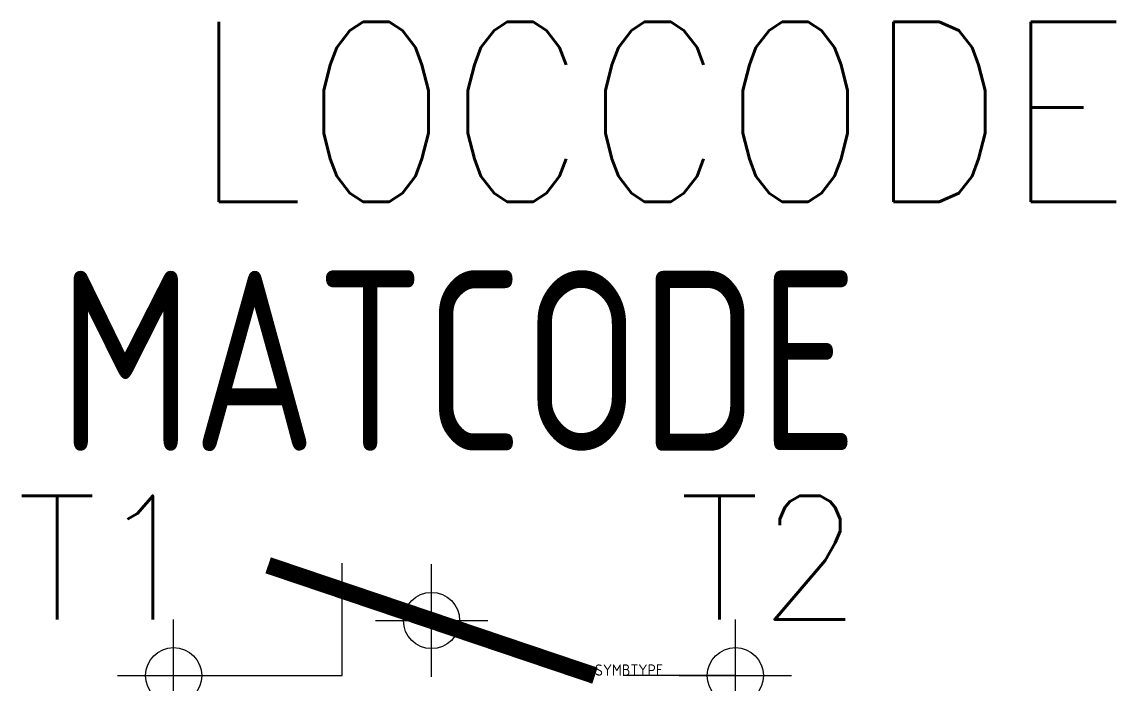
# Model space of a CAD drawing. Extents: x 254.8 to 274.3, y 217.8 to 229.6.
import ezdxf
from ezdxf.enums import TextEntityAlignment as Align

# ---------------------------------------------------------------- set-up
doc = ezdxf.new("R2010")
doc.units = 0
doc.header["$LTSCALE"] = 0.2
doc.header["$MEASUREMENT"] = 0
doc.header["$PDMODE"] = 34
doc.header["$PDSIZE"] = -2
doc.linetypes.add('DASHED', pattern=[18.75, 12.5, -6.25])
doc.layers.get('0').update_dxf_attribs({"linetype": 'CONTINUOUS'})
for name, color, linetype in [('1', 7, 'CONTINUOUS'), ('10', 1, 'DASHED'), ('11', 3, 'DASHED'), ('12', 2, 'DASHED'), ('A', 7, 'CONTINUOUS'), ('C', 7, 'CONTINUOUS')]:
    doc.layers.add(name, color=color, linetype=linetype)
doc.styles.add('DINY', font='SIMPLEX', dxfattribs={"width": 0.95})
doc.styles.add('ROMANS', font='ROMANS', dxfattribs={"width": 0.85})
doc.styles.get("Standard").update_dxf_attribs({"font": 'ISO'})

msp = doc.modelspace()

# ---------------------------------------------------------------- linework, layer by layer
at = {"layer": '1'}
for p, q in [((260.5, 218), (260.5, 220)), ((257.5, 218), (260.5, 218)), ((267.5, 218), (265.5, 218))]:
    msp.add_line(p, q, dxfattribs=at)
at = {"layer": '1', "const_width": 0.3}
msp.add_lwpolyline([(265, 218), (259.182, 219.963)], dxfattribs=at)
at = {"layer": 'A', "color": 1, "linetype": 'CONTINUOUS'}
msp.add_point((262.091, 218.981), dxfattribs=at)
at = {"layer": 'C', "color": 1, "linetype": 'CONTINUOUS'}
msp.add_point((257.5, 218), dxfattribs=at)
at = {"layer": 'C', "color": 2, "linetype": 'CONTINUOUS'}
msp.add_point((267.5, 218), dxfattribs=at)

# ---------------------------------------------------------------- texts
at = {"flags": 1}
msp.add_attdef('SYMBTYPE', (265, 218), 'KN', height=0.2, dxfattribs=at)
at = {"layer": '10', "style": 'DINY', "width": 0.95}
msp.add_attdef('T1', text='', height=2.2, dxfattribs=at).set_placement((257.933, 219), align=Align.RIGHT)
msp.add_attdef('T2', (266.5, 219), '', height=2.2, dxfattribs=at)
at = {"layer": '11', "style": 'ROMANS', "width": 0.85}
msp.add_attdef('LOCCODE', (257.841, 226.428), '', height=3.2, dxfattribs=at)
at = {"layer": '12', "width": 0.85}
msp.add_attdef('MATCODE', text='', height=3.2, dxfattribs=at).set_placement((262.565, 222.001), align=Align.CENTER)

doc.saveas('drawing.dxf')
